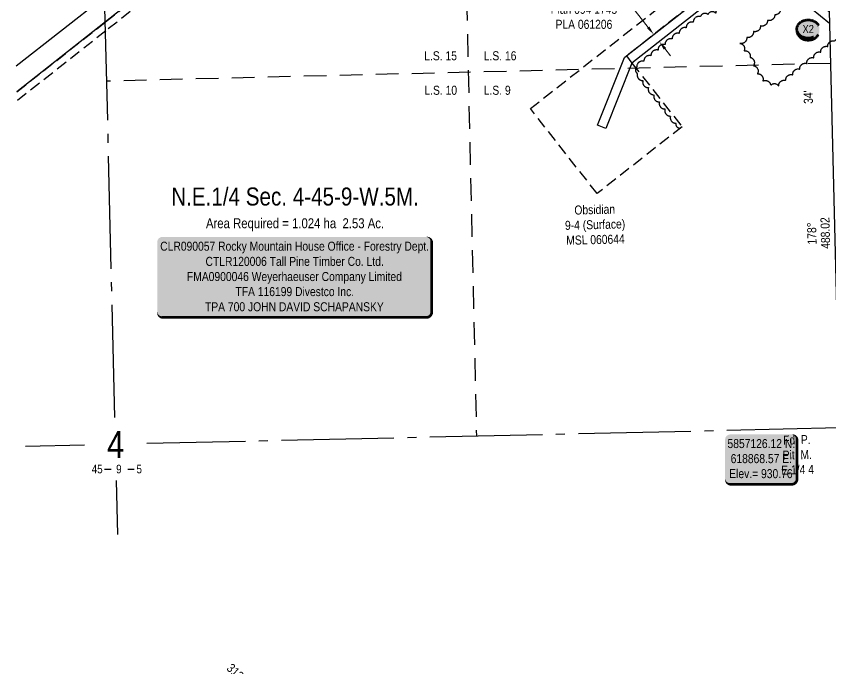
# Model space of a CAD drawing. Extents: x 615758 to 621285, y 5855650 to 5861424.
# Drawn here: x 617954 to 618859, y 5856859 to 5857583 of the extents above; entities that cross this region are included whole.
import ezdxf
from ezdxf.enums import TextEntityAlignment as Align

# ---------------------------------------------------------------- set-up
doc = ezdxf.new("R2010")
doc.units = 0
doc.header["$LTSCALE"] = 5
doc.header["$PDSIZE"] = 0.5
for name, pattern in [('0', [1, 1, 0]), ('BORDER2', [22.225, 6.35, -3.175, 6.35, -3.175, 0, -3.175]), ('foc-ACCESSROAD', [3.75, 2.5, -1.25]), ('foc-LSD', [8, 5, -3]), ('foc-QUARTERLINE', [33, 25, -3, 2, -3])]:
    doc.linetypes.add(name, pattern=pattern)
doc.layers.get('Defpoints').update_dxf_attribs({"color": 9})
for name, color, linetype in [('10', 1, 'Continuous'), ('9', 3, 'Continuous'), ('AS-SURFACE IMPACT', 7, 'Continuous'), ('C-RW', 13, 'Continuous'), ('C-SYMBOL', 7, 'Continuous'), ('C-WS', 13, 'foc-ACCESSROAD'), ('DETAIL-T', 7, 'Continuous'), ('F-AR', 190, 'foc-ACCESSROAD'), ('F-RW', 190, 'Continuous'), ('L-AREAREQUIRED', 7, 'Continuous'), ('L-BD', 7, 'Continuous'), ('L-MON', 1, 'Continuous'), ('L-QSEC', 8, 'foc-QUARTERLINE'), ('L-SEC', 7, 'Continuous'), ('L-SECLBL', 7, 'Continuous'), ('L-SECTION-LSD', 7, 'foc-LSD'), ('T-BUSH', 110, '0')]:
    doc.layers.add(name, color=color, linetype=linetype)
doc.layers.add('AS-COUNTY', color=7, linetype='BORDER2', lineweight=60, true_color=0xcc33ff)
doc.layers.add('C-RW-T', color=13, linetype='Continuous', lineweight=9)
doc.layers.add('C-WS-T', color=13, linetype='Continuous', lineweight=9)
doc.styles.add('100L', font='ARIALN.TTF', dxfattribs={"height": 11})
doc.styles.add('175L', font='ARIALN.TTF', dxfattribs={"height": 20})
doc.styles.add('80', font='ARIALN.TTF', dxfattribs={"height": 10})
doc.styles.add('80CG', font='ARIALN.TTF', dxfattribs={"height": 10})
doc.styles.add('80L', font='ARIALN.TTF', dxfattribs={"height": 10})
doc.styles.add('Crossing', font='ARIALN.TTF', dxfattribs={"height": 10})
doc.styles.add('SIMPLEX', font='ARIALN.TTF')
doc.dimstyles.new('Compass 5 000', dxfattribs={"dimscale": 5, "dimtxt": 9, "dimasz": 2, "dimexe": 0.2, "dimexo": 0.0625, "dimgap": 0.5, "dimtad": 0, "dimtih": 1, "dimtoh": 1, "dimzin": 0, "dimdsep": 46, "dimtxsty": '80CG', "dimcen": 0.1, "dimse1": 1, "dimse2": 1, "dimclrd": 256, "dimclrt": 256, "dimaunit": 1, "dimadec": 4, "dimazin": 0, "dimtfac": 0.06, "dimtofl": 0, "dimtmove": 0, "dimatfit": 1, "dimfxl": 0.2, "dimtolj": 1, "dimtzin": 0, "dimlwd": -1, "dimarcsym": 0})

# ---------------------------------------------------------------- blocks, each defined once
blk = doc.blocks.new('L-SECLBL')
at = {"layer": '9', "color": 7}
for p, q in [((-5.08, -27.83), (-12.29, -27.83)), ((20.7, -27.83), (13.5, -27.83))]:
    blk.add_line(p, q, dxfattribs=at)
at = {"layer": '10', "color": 2, "style": 'SIMPLEX'}
blk.add_attdef('SEC', text='', height=30, dxfattribs=at).set_placement((0, 0), align=Align.MIDDLE)
at = {"layer": '10', "color": 5, "style": '80L'}
blk.add_attdef('TWP', text='', height=9.5, dxfattribs=at).set_placement((-14.43, -27.37), align=Align.MIDDLE_RIGHT)
blk.add_attdef('RGE', text='', height=9.5, dxfattribs=at).set_placement((3.62, -27.37), align=Align.MIDDLE_CENTER)
blk.add_attdef('MER', text='', height=9.5, dxfattribs=at).set_placement((23.17, -27.37), align=Align.MIDDLE_LEFT)
blk = doc.blocks.new('*D437')
at = {"layer": 'C-RW-T', "transparency": 16777216}
for p, q in [((618633.75, 5857599.32), (618623.75, 5857599.32)), ((618656.07, 5857570.94), (618633.75, 5857599.32)), ((618674.61, 5857547.35), (618680.79, 5857539.49))]:
    blk.add_line(p, q, dxfattribs=at)
for points in [[(618657.38, 5857571.97), (618654.76, 5857569.91), (618662.25, 5857563.08)], [(618675.92, 5857548.38), (618673.3, 5857546.32), (618668.43, 5857555.21)]]:
    blk.add_solid(points, dxfattribs=at)
at = {"layer": 'Defpoints', "color": 0, "transparency": 16777216}
for p in [(618674.3, 5857572.55), (618680.48, 5857564.68), (618668.43, 5857555.21)]:
    blk.add_point(p, dxfattribs=at)
at = {"layer": 'C-RW-T', "transparency": 16777216, "insert": (618584.66, 5857599.32), "char_height": 10, "attachment_point": 5, "style": '80CG'}
blk.add_mtext('\\A1;Obsidian\\P10.00 P/L R/W\\PPlan 094 1745 \\PPLA 061206', dxfattribs=at)
blk = doc.blocks.new('*U467')
h = blk.add_hatch(color=255)
edge = h.paths.add_edge_path()
edge.add_line((-146.5, -45.5), (146.5, -45.5))
edge.add_arc((146.5, -39.5), 6, 270, 360)
edge.add_line((152.5, -39.5), (152.5, 38))
edge.add_arc((146.5, 38), 6, 0, 90)
edge.add_line((146.5, 44), (-146.5, 44))
edge.add_arc((-146.5, 38), 6, 90, 180)
edge.add_line((-152.5, 38), (-152.5, -39.5))
edge.add_arc((-146.5, -39.5), 6, 180, 270)
at = {"color": 44, "flags": 128}
blk.add_lwpolyline([(-146.5, -45.5, 3, 3, 0), (146.5, -45.5, 3, 3, 0.414214), (152.5, -39.5, 3, 3, 0), (152.5, 38, 3, 0, 0.414214), (146.5, 44, 0, 0, 0), (-146.5, 44, 0, 0, 0.414214), (-152.5, 38, 0, 0, 0), (-152.5, -39.5, 0, 3, 0.414214)], format="xyseb", close=True, dxfattribs=at)
at = {"color": 44, "style": '80'}
blk.add_attdef('ENTER_TEXT_001', (-35.99, -5), '', height=10, dxfattribs=at)
blk = doc.blocks.new('xing2')
h = blk.add_hatch(color=50)
h.dxf.hatch_style = 1
edge = h.paths.add_edge_path()
edge.add_ellipse((0, 0), major_axis=(-12.5, 0), ratio=0.816297, start_angle=0, end_angle=360)
h = blk.add_hatch(color=250)
h.dxf.hatch_style = 1
edge = h.paths.add_edge_path()
edge.add_ellipse((0, -2.05), major_axis=(-12.5, 0), ratio=0.816297, start_angle=0, end_angle=180)
edge.add_line((12.5, -2.05), (12.5, 0))
edge.add_ellipse((0, 0), major_axis=(-12.5, 0), ratio=0.816297, start_angle=0, end_angle=180, ccw=False)
edge.add_line((-12.5, 0), (-12.5, -2.05))
at = {"color": 250}
blk.add_ellipse((0, 0), major_axis=(-12.5, 0), ratio=0.816297, dxfattribs=at)
blk.add_ellipse((0, -2.05), major_axis=(-12.5, 0), ratio=0.816297, start_param=0, end_param=3.141593, dxfattribs=at)
at = {"color": 250, "style": 'Crossing'}
blk.add_attdef('CROSSING', text='', height=9, dxfattribs=at).set_placement((0.09, 0.02), align=Align.MIDDLE_CENTER)
at = {"color": 250, "style": 'Crossing', "flags": 1}
for tag, p in [('OWNER', (0.09, -12.49)), ('DESCRIPTION', (0.09, -25.77)), ('LOCATION', (0.09, -39.3)), ('DWG_REF', (0.09, -52.84))]:
    blk.add_attdef(tag, text='', height=9, dxfattribs=at).set_placement(p, align=Align.MIDDLE_CENTER)
blk = doc.blocks.new('*U487')
h = blk.add_hatch(color=254)
edge = h.paths.add_edge_path()
edge.add_line((-34, -28.5), (34, -28.5))
edge.add_arc((34, -22.5), 6, 270, 360)
edge.add_line((40, -22.5), (40, 21))
edge.add_arc((34, 21), 6, 0, 90)
edge.add_line((34, 27), (-34, 27))
edge.add_arc((-34, 21), 6, 90, 180)
edge.add_line((-40, 21), (-40, -22.5))
edge.add_arc((-34, -22.5), 6, 180, 270)
at = {"color": 1, "flags": 128}
blk.add_lwpolyline([(-34, -28.5, 3, 3, 0), (34, -28.5, 3, 3, 0.414214), (40, -22.5, 3, 3, 0), (40, 21, 3, 0, 0.414214), (34, 27, 0, 0, 0), (-34, 27, 0, 0, 0.414214), (-40, 21, 0, 0, 0), (-40, -22.5, 0, 3, 0.414214)], format="xyseb", close=True, dxfattribs=at)
blk.add_lwpolyline([(-23.85, -12.13, 0, 10, 0), (0, 0, 5, 5, 0)], format="xyseb", dxfattribs=at)
at = {"color": 1, "style": '80'}
blk.add_attdef('ENTER_TEXT_001', (-35.99, -5), '', height=10, dxfattribs=at)

msp = doc.modelspace()

# ---------------------------------------------------------------- linework, layer by layer
at = {"layer": 'C-RW'}
msp.add_lwpolyline([(618777.021, 5857653.333), (618820.744, 5857618.218), (618843.78, 5857599.306), (618857.084, 5857588.538), (618857.411, 5857575.384), (618837.458, 5857591.559), (618814.431, 5857610.463), (618777.056, 5857640.64), (618638.056, 5857531.325), (618608.975, 5857458.792), (618599.688, 5857462.516), (618629.765, 5857537.535), (618631.871, 5857539.191), (618777.021, 5857653.333)], close=True, dxfattribs=at)
at = {"layer": 'C-WS'}
msp.add_lwpolyline([(618693.68, 5857460.582), (618599.355, 5857386.42), (618525.185, 5857480.747), (618761.067, 5857666.219), (618777.021, 5857653.333), (618631.871, 5857539.191), (618638.056, 5857531.325), (618693.68, 5857460.582)], close=True, dxfattribs=at)
at = {"layer": 'F-AR'}
msp.add_lwpolyline([(617954.842, 5857499.498), (618053.294, 5857577.072), (618457.286, 5857895.418), (618465.347, 5857901.769), (618481.987, 5857914.882), (618483.335, 5857915.943), (618497.064, 5857926.787), (618652.566, 5858049.693), (618813.542, 5858176.917), (618839.114, 5858197.128), (618842.193, 5858199.561), (618842.252, 5858197.179), (618842.441, 5858189.572), (618826.534, 5858177.06), (618632.378, 5858024.337), (618631.068, 5858023.295), (618510.237, 5857927.108), (618490.146, 5857911.122), (618488.394, 5857909.741), (618471.746, 5857896.62), (618463.683, 5857890.266), (618053.54, 5857567.052), (617955.088, 5857489.468)], dxfattribs=at)
at = {"layer": 'F-RW'}
msp.add_lwpolyline([(617954.137, 5857528.233), (618052.59, 5857605.815), (618438.895, 5857910.224), (618446.952, 5857916.574), (618458.738, 5857925.853), (618463.564, 5857929.663), (618469.078, 5857934.009), (618801.476, 5858196.714), (618822.795, 5858196.948), (618839.114, 5858197.128), (618842.252, 5858197.179), (618842.441, 5858189.572), (618842.745, 5858177.238), (618826.534, 5858177.06), (618813.542, 5858176.917), (618652.566, 5858049.693), (618497.064, 5857926.787), (618483.335, 5857915.943), (618481.987, 5857914.882), (618465.347, 5857901.769), (618457.286, 5857895.418), (618053.295, 5857577.072), (617954.842, 5857499.498)], dxfattribs=at)
at = {"layer": 'L-QSEC'}
for p, q in [((618063.742, 5857137.909), (618044.749, 5857912.158)), ((618868.566, 5857126.12), (618098.997, 5857108.698)), ((618029.726, 5857107.072), (617964.508, 5857105.487)), ((618066.93, 5857007.947), (618065.459, 5857067.931))]:
    msp.add_line(p, q, dxfattribs=at)
at = {"layer": 'L-SEC'}
msp.add_line((618848.537, 5857932.768), (618868.566, 5857126.12), dxfattribs=at)
at = {"layer": 'L-SECTION-LSD', "flags": 128}
for points in [[(618447.039, 5857923.34), (618465.293, 5857116.991)], [(618858.514, 5857530.972), (618054.584, 5857511.256)]]:
    msp.add_lwpolyline(points, dxfattribs=at)
at = {"layer": 'T-BUSH', "flags": 128}
for points in [[(618779.183, 5857622.624, 0.5205671), (618771.175, 5857616.634, 0.5205671), (618763.167, 5857610.644, 0.5205671), (618755.16, 5857604.655, 0.5205671), (618747.152, 5857598.665, 0.5205671), (618739.144, 5857592.675, 0.5205671), (618731.137, 5857586.685, 0.5205671), (618722.341, 5857585.302, 0.5205671), (618714.045, 5857582.889, 0.5205671), (618706.199, 5857576.689, 0.5205671), (618698.353, 5857570.489, 0.5205671), (618690.507, 5857564.288, 0.5205671), (618682.662, 5857558.088, 0.5205671), (618674.816, 5857551.888, 0.5205671), (618666.97, 5857545.688, 0.5205671), (618659.124, 5857539.487, 0.5205671), (618651.278, 5857533.287, 0.5205671), (618643.433, 5857527.087, 0.5205671), (618644.062, 5857519.856, 0.5205671), (618650.193, 5857511.957, 0.5205671), (618656.325, 5857504.057, 0.5205671), (618662.456, 5857496.157, 0.5205671), (618668.588, 5857488.258, 0.5205671), (618674.719, 5857480.358, 0.5205671), (618680.851, 5857472.458, 0.5205671), (618686.982, 5857464.559, 0.5205671), (618691.122, 5857459.225, 0.5205671)], [(618776.432, 5857622.182, -0.520567), (618785.913, 5857619.003, -0.5205671), (618795.395, 5857615.825, -0.5205671), (618804.309, 5857611.326, -0.5205671), (618801.676, 5857602.148, -0.5205671), (618802.756, 5857592.396, -0.5205671), (618796.599, 5857584.883, -0.5205671), (618788.68, 5857578.777, -0.5205671), (618780.76, 5857572.671, -0.5205671), (618772.981, 5857566.394, -0.5205671), (618765.449, 5857559.816, -0.5205671), (618758.026, 5857553.137, -0.5205671), (618762.601, 5857545.072, -0.5205671), (618769.313, 5857537.693, -0.5205671), (618773.048, 5857528.416, -0.5205671), (618777.488, 5857519.526, -0.5205671), (618783.409, 5857511.472, -0.5205671), (618792.161, 5857506.648, -0.5205671), (618800.993, 5857505.806, -0.5205671), (618808.78, 5857512.081, -0.5205671), (618816.566, 5857518.356, -0.5205671), (618824.352, 5857524.631, -0.5205671), (618832.138, 5857530.906, -0.5205671), (618839.925, 5857537.181, -0.5205671), (618847.711, 5857543.456, -0.5205671), (618855.497, 5857549.731, -0.5205671), (618863.367, 5857555.812, -0.5205671), (618873.272, 5857557.188, -0.5205671), (618881.39, 5857552.168, -0.5205671), (618889.147, 5857545.858, -0.5205671), (618896.905, 5857539.547, -0.5205671), (618904.662, 5857533.237, -0.5205671), (618912.419, 5857526.926, -0.5205671), (618920.177, 5857520.616, -0.5205671), (618927.934, 5857514.305, -0.5205671), (618935.698, 5857508.003, -0.5205671), (618943.465, 5857501.704, -0.5205671), (618951.232, 5857495.405, -0.5205671), (618958.998, 5857489.105, -0.5205671), (618966.765, 5857482.806, -0.5205671), (618974.532, 5857476.507, -0.5205671), (618982.298, 5857470.208, -0.5205671), (618990.065, 5857463.909, -0.5205671), (618997.832, 5857457.61, -0.5205671), (619005.598, 5857451.311, -0.5205671), (619013.365, 5857445.012, -0.5205671), (619021.132, 5857438.712, -0.5205671), (619028.898, 5857432.413, -0.5205671), (619036.665, 5857426.114, -0.5205671), (619044.432, 5857419.815, -0.5205671), (619052.198, 5857413.516, -0.5205671), (619059.965, 5857407.217, -0.5205671), (619067.732, 5857400.918, -0.5205671), (619075.498, 5857394.619, -0.5205671), (619083.265, 5857388.319, -0.5205671), (619091.032, 5857382.02, -0.5205671), (619098.798, 5857375.721, -0.5205671), (619106.565, 5857369.422, -0.5205671), (619114.332, 5857363.123, -0.5205671), (619122.098, 5857356.824, -0.5205671), (619129.865, 5857350.525, -0.5205671), (619137.632, 5857344.226, -0.5205671), (619145.398, 5857337.926, -0.5205671), (619153.165, 5857331.627, -0.5205671), (619160.932, 5857325.328, -0.5205671), (619168.698, 5857319.029, -0.5205671), (619176.465, 5857312.73, -0.5205671), (619184.232, 5857306.431, -0.5205671), (619191.801, 5857299.905, -0.5205671), (619199.118, 5857293.089, -0.5205671), (619206.435, 5857286.273, -0.5205671), (619213.752, 5857279.456, -0.5205671), (619221.069, 5857272.64, -0.5205671), (619228.387, 5857265.824, -0.5205671), (619235.704, 5857259.008, -0.5205671), (619243.021, 5857252.192, -0.5205671), (619250.338, 5857245.376, -0.5205671), (619257.655, 5857238.559, -0.5205671), (619264.972, 5857231.743, -0.5205671), (619272.289, 5857224.927, -0.5205671), (619279.606, 5857218.111, -0.5205671), (619286.923, 5857211.295, -0.5205671), (619294.24, 5857204.478, -0.5205671), (619301.557, 5857197.662, -0.5205671), (619308.874, 5857190.846, -0.5205671), (619316.191, 5857184.03, -0.5205671), (619323.509, 5857177.214, -0.5205671), (619330.826, 5857170.398, -0.5205671), (619338.143, 5857163.581, -0.5205671), (619345.46, 5857156.765, -0.5205671), (619352.777, 5857149.949, -0.5205671), (619360.094, 5857143.133, -0.5205671), (619354.844, 5857136.509, -0.5205671), (619360.359, 5857128.859, -0.5205671), (619367.67, 5857122.036, -0.5205671), (619374.982, 5857115.214, -0.5205671), (619382.293, 5857108.391, -0.5205671), (619389.604, 5857101.569, -0.5205671), (619396.915, 5857094.746, -0.5205671), (619404.226, 5857087.924, -0.5205671), (619411.538, 5857081.101, -0.5205671), (619418.849, 5857074.279, -0.5205671), (619426.16, 5857067.456, -0.5205671), (619433.471, 5857060.634, -0.5205671), (619440.782, 5857053.811, -0.5205671), (619447.863, 5857046.924, -0.5205671), (619445.17, 5857037.293, -0.5205671), (619448.725, 5857028.836, -0.5205671), (619455.311, 5857021.312, -0.5205671), (619460.59, 5857012.839, -0.5205671), (619465.696, 5857004.241, -0.5205671), (619463.755, 5856996.196, -0.5205671), (619457.457, 5856988.428, -0.3488821), (619454.551, 5856981.412, -0.3488821)]]:
    msp.add_lwpolyline(points, format="xyb", dxfattribs=at)

# ---------------------------------------------------------------- block references
at = {"layer": 'AS-COUNTY'}
msp.add_blockref('xing2', (618833.744, 5857569.137), dxfattribs=at).add_auto_attribs({'CROSSING': 'X2'})
at = {"layer": 'AS-SURFACE IMPACT'}
ref = msp.add_blockref('*U467', (618263.138, 5857294.356), dxfattribs=at)
ref.add_attrib('ENTER_TEXT_001', 'CLR090057 Rocky Mountain House Office - Forestry Dept.', (618114.039, 5857322.972), dxfattribs={"layer": '0', "color": 44, "height": 10, "style": '80'})
ref.add_attrib('ENTER_TEXT_002', 'CTLR120006 Tall Pine Timber Co. Ltd.', (618164.346, 5857306.128), dxfattribs={"layer": '0', "color": 44, "height": 10, "style": '80'})
ref.add_attrib('ENTER_TEXT_003', 'FMA0900046 Weyerhaeuser Company Limited', (618143.684, 5857289.284), dxfattribs={"layer": '0', "color": 44, "height": 10, "style": '80'})
ref.add_attrib('ENTER_TEXT_004', 'TFA 116199 Divestco Inc.', (618197.576, 5857272.577), dxfattribs={"layer": '0', "color": 44, "height": 10, "style": '80'})
ref.add_attrib('ENTER_TEXT_005', 'TPA 700 JOHN DAVID SCHAPANSKY', (618163.742, 5857255.733), dxfattribs={"layer": '0', "color": 44, "height": 10, "style": '80'})
at = {"layer": 'DETAIL-T'}
ref = msp.add_blockref('*U487', (618781.447, 5857092.053), dxfattribs=dict(at, xscale=0.99963444, yscale=0.99963444, zscale=0.99963444))
ref.add_attrib('ENTER_TEXT_001', '5857126.12 N.', (618744.141, 5857103.821), dxfattribs={"layer": '0', "color": 1, "height": 9.99634, "style": '80'})
ref.add_attrib('ENTER_TEXT_002', '618868.57 E.', (618747.663, 5857087.12), dxfattribs={"layer": '0', "color": 1, "height": 9.99634, "style": '80'})
ref.add_attrib('ENTER_TEXT_003', 'Elev.= 930.76', (618746.085, 5857070.418), dxfattribs={"layer": '0', "color": 1, "height": 9.99634, "style": '80'})
at = {"layer": 'L-SECLBL'}
msp.add_blockref('L-SECLBL', (618064.478, 5857107.917), dxfattribs=at).add_auto_attribs({'SEC': '4', 'TWP': '45', 'RGE': '9', 'MER': '5'})

# ---------------------------------------------------------------- texts
at = {"layer": 'C-SYMBOL', "color": 3, "style": '175L'}
msp.add_text('N.E.1/4 Sec. 4-45-9-W.5M.', height=20, dxfattribs=at).set_placement((618263.772, 5857367.162), align=Align.BOTTOM_CENTER)
at = {"layer": 'C-WS-T', "insert": (618597.071, 5857351.879), "char_height": 10, "width": 101.43192, "attachment_point": 5, "rotation": 1.465225, "style": '80CG'}
msp.add_mtext('\\A1;Obsidian\\P9-4 (Surface)\\PMSL 060644', dxfattribs=at)
at = {"layer": 'L-AREAREQUIRED', "color": 5, "style": '100L'}
msp.add_text('Area Required = 1.024 ha  2.53 Ac.', height=11, dxfattribs=at).set_placement((618263.772, 5857344.662), align=Align.BOTTOM_CENTER)
at = {"layer": 'L-BD', "style": '80L'}
for s, height, rotation, p in [("34'", 9.9963, 91.4224, (618833.846, 5857493.483)), ('488.02', 9.9963, 91.4224, (618852.804, 5857342.587)), ('178°', 9.9963, 91.4224, (618837.814, 5857342.215)), ("313°30'45''", 9.99634, 316.9494, (618211.155, 5856842.49))]:
    msp.add_text(s, height=height, rotation=rotation, dxfattribs=at).set_placement(p, align=Align.MIDDLE)
at = {"layer": 'L-MON', "insert": (618821.105, 5857117.999), "char_height": 9.9963, "width": 84.88254, "attachment_point": 2, "rotation": 1.413, "style": '80L'}
msp.add_mtext('Fd. P.\\PPit. M.\\PE.1/4 4', dxfattribs=at)

# ---------------------------------------------------------------- dimensions: what is measured, and where the dimension line sits
at = {"layer": 'C-RW-T'}
dim = msp.add_linear_dim(base=(618668.432, 5857555.211), p1=(618674.296, 5857572.55), p2=(618680.481, 5857564.685), angle=308.177596, text='Obsidian\\P10.00 P/L R/W\\PPlan 094 1745 \\PPLA 061206', dimstyle='Compass 5 000', dxfattribs=at)
dim.commit()
dim.dimension.update_dxf_attribs({"geometry": '*D437', "text_midpoint": (618584.663, 5857599.319), "dimtype": 161})

# ---------------------------------------------------------------- next in the draw order: texts
at = {"layer": 'L-SECTION-LSD', "char_height": 10, "attachment_point": 1, "style": '100L', "bg_fill": 3, "box_fill_scale": 1.5, "bg_fill_color": 256, "bg_fill_transparency": 0}
for s, width, insert in [('\\pi1.8458;L.S. 15', 36.85945, (618405.437, 5857544.435)), ('L.S. 16', 36.94144, (618473.397, 5857544.435)), ('\\pi2.02908;L.S. 10', 36.95405, (618405.437, 5857506.151)), ('L.S. 9', 30.52728, (618473.397, 5857506.151))]:
    msp.add_mtext_dynamic_manual_height_columns(s, width=width, gutter_width=55, heights=[0], dxfattribs=dict(at, insert=insert))

doc.saveas('drawing.dxf')
